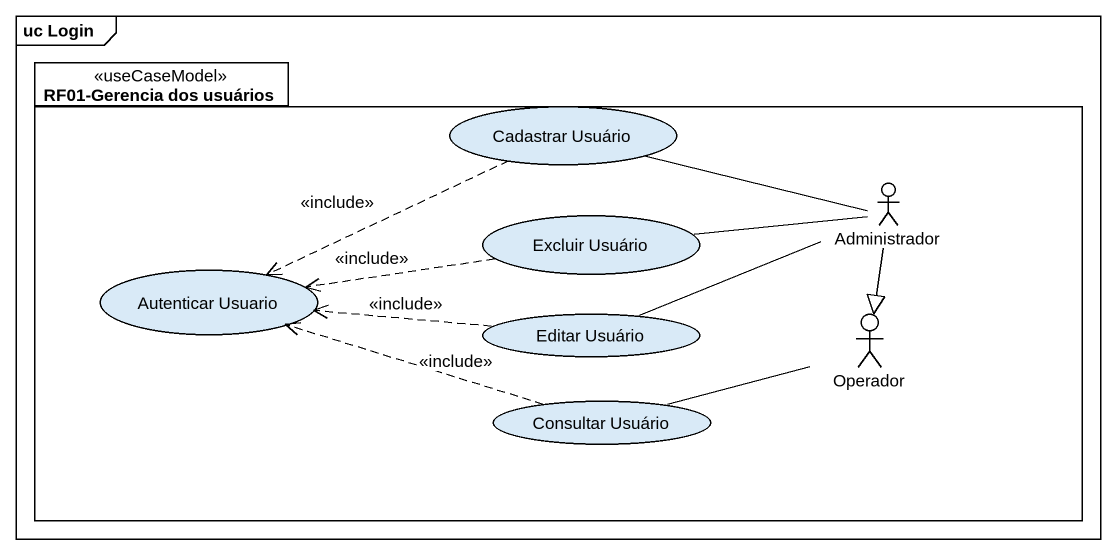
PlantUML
@startuml
mainframe uc Login
package "RF01-Gerencia dos usuários" as RF01_Gerencia_dos_usuários <<useCaseModel>> {
  usecase "Cadastrar Usuário" as Cadastrar_Usuário
  usecase "Excluir Usuário" as Excluir_Usuário
  actor Administrador
  usecase "Autenticar Usuario" as Autenticar_Usuario
  usecase "Editar Usuário" as Editar_Usuário
  actor Operador
  usecase "Consultar Usuário" as Consultar_Usuário
}
Cadastrar_Usuário .left.> Autenticar_Usuario : <<include>>
Excluir_Usuário .left.> Autenticar_Usuario : <<include>>
Administrador -left- Cadastrar_Usuário
Administrador -left- Excluir_Usuário
Administrador -left- Editar_Usuário
Administrador --|> Operador
Editar_Usuário .left.> Autenticar_Usuario : <<include>>
Consultar_Usuário .left.> Autenticar_Usuario : <<include>>
Consultar_Usuário -right- Operador
@enduml
